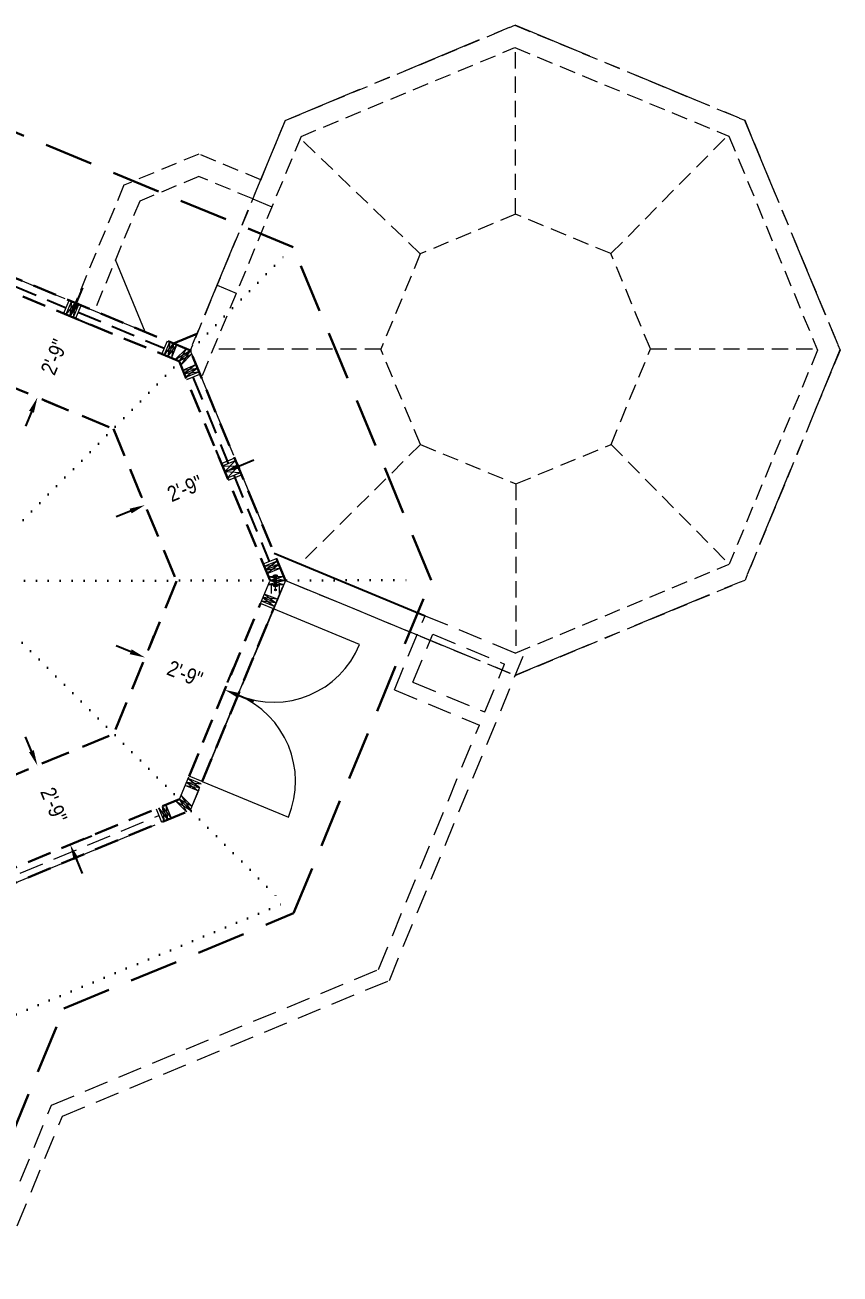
# Model space of a CAD drawing. Header units: inches. Extents: x 2775 to 14269, y 3393 to 7295.
# Drawn here: x 13954.2 to 14268.8, y 3621.9 to 4103.8 of the extents above; entities that cross this region are included whole.
import ezdxf

# ---------------------------------------------------------------- set-up
doc = ezdxf.new("R2010")
doc.units = ezdxf.units.IN
doc.header["$LTSCALE"] = 0.5
doc.header["$MEASUREMENT"] = 0
doc.header["$PDMODE"] = 1
for name, pattern in [('ACAD_ISO07W100', [3, 0, -3]), ('CENTER', [2, 1.25, -0.25, 0.25, -0.25]), ('HIDDEN', [0.375, 0.25, -0.125])]:
    doc.linetypes.add(name, pattern=pattern)
doc.layers.get('Defpoints').update_dxf_attribs({"linetype": 'CONTINUOUS'})
for name, color, linetype, lineweight in [('BALCONY', 3, 'CONTINUOUS', 30), ('DOORS', 7, 'CONTINUOUS', 9), ('FOUNDATION', 7, 'CONTINUOUS', 30), ('GRID', 1, 'CENTER', 20), ('LITE COVE', 7, 'HIDDEN', 30), ('ROOF BEAMS', 3, 'HIDDEN', 30), ('ROOFLINE', 7, 'HIDDEN', 30), ('WALL FRAMING', 7, 'CONTINUOUS', 9), ('WALLS', 7, 'HIDDEN', 9), ('WINDOWS', 5, 'HIDDEN', 9)]:
    doc.layers.add(name, color=color, linetype=linetype, lineweight=lineweight)
doc.layers.add('Dim', color=2, linetype='CONTINUOUS')
doc.styles.add('ARCHENT', font='technical.ttf', dxfattribs={"height": 6})
doc.dimstyles.new('ARCHENTLTD', dxfattribs={"dimtxt": 12, "dimasz": 6, "dimexe": 9, "dimexo": 3, "dimgap": 1, "dimtad": 0, "dimdec": 4, "dimzin": 1, "dimdsep": 46, "dimlunit": 4, "dimtxsty": 'ARCHENT', "dimcen": 6, "dimaunit": 1, "dimadec": 5, "dimazin": 0, "dimtfac": 1, "dimtdec": 4, "dimtofl": 0, "dimtmove": 0, "dimatfit": 3, "dimfxl": 1, "dimfrac": 2, "dimtolj": 1, "dimtzin": 0, "dimarcsym": 0})

# ---------------------------------------------------------------- blocks, each defined once
blk = doc.blocks.new('*D46')
at = {"layer": 'Defpoints', "color": 0, "linetype": 'Continuous', "ltscale": 2.5}
for p in [(13958.97, 3818.07), (13971.63, 3787.57), (13971.63, 3787.57)]:
    blk.add_point(p, dxfattribs=at)
at = {"layer": 'Dim', "color": 0, "linetype": 'Continuous', "lineweight": -2, "ltscale": 2.5}
for p, q in [((13956.67, 3823.61), (13954.37, 3829.16)), ((13961.75, 3819.22), (13967.29, 3821.52)), ((13974.4, 3788.72), (13979.95, 3791.02)), ((13973.93, 3782.03), (13976.23, 3776.49))]:
    blk.add_line(p, q, dxfattribs=at)
at = {"layer": 'Dim', "color": 0, "linetype": 'Continuous', "ltscale": 2.5}
for points in [[(13957.6, 3824), (13955.75, 3823.23), (13958.97, 3818.07)], [(13974.86, 3782.41), (13973.01, 3781.65), (13971.63, 3787.57)]]:
    blk.add_solid(points, dxfattribs=at)
at = {"layer": 'Dim', "color": 0, "linetype": 'Continuous', "ltscale": 2.5, "insert": (13965.3, 3802.82), "char_height": 6, "attachment_point": 5, "rotation": 292.5409, "style": 'ARCHENT'}
blk.add_mtext('\\A1;2\'-9"', dxfattribs=at)
blk = doc.blocks.new('*D47')
at = {"layer": 'Defpoints', "color": 0, "linetype": 'Continuous', "ltscale": 2.5}
for p in [(14000.56, 3859.72), (14000.56, 3859.72), (14031.29, 3847.29)]:
    blk.add_point(p, dxfattribs=at)
at = {"layer": 'Dim', "color": 0, "linetype": 'Continuous', "lineweight": -2, "ltscale": 2.5}
for p, q in [((14001.69, 3862.5), (14003.94, 3868.06)), ((13995, 3861.97), (13989.44, 3864.22)), ((14032.42, 3850.07), (14034.66, 3855.63)), ((14036.85, 3845.04), (14042.41, 3842.79))]:
    blk.add_line(p, q, dxfattribs=at)
at = {"layer": 'Dim', "color": 0, "linetype": 'Continuous', "ltscale": 2.5}
for points in [[(13995.37, 3862.89), (13994.62, 3861.04), (14000.56, 3859.72)], [(14037.23, 3845.96), (14036.48, 3844.11), (14031.29, 3847.29)]]:
    blk.add_solid(points, dxfattribs=at)
at = {"layer": 'Dim', "color": 0, "linetype": 'Continuous', "ltscale": 2.5, "insert": (14015.93, 3853.5), "char_height": 6, "attachment_point": 5, "rotation": 337.9777, "style": 'ARCHENT'}
blk.add_mtext('\\A1;2\'-9"', dxfattribs=at)
blk = doc.blocks.new('*D48')
at = {"layer": 'Defpoints', "color": 0, "linetype": 'Continuous', "ltscale": 2.5}
for p in [(14031.39, 3931.38), (14031.39, 3931.38), (14000.51, 3918.57)]:
    blk.add_point(p, dxfattribs=at)
at = {"layer": 'Dim', "color": 0, "linetype": 'Continuous', "lineweight": -2, "ltscale": 2.5}
for p, q in [((14030.24, 3934.15), (14027.94, 3939.7)), ((14036.93, 3933.68), (14042.48, 3935.98)), ((13999.36, 3921.34), (13997.06, 3926.88)), ((13994.97, 3916.27), (13989.43, 3913.97))]:
    blk.add_line(p, q, dxfattribs=at)
at = {"layer": 'Dim', "color": 0, "linetype": 'Continuous', "ltscale": 2.5}
for points in [[(14036.55, 3934.61), (14037.32, 3932.76), (14031.39, 3931.38)], [(13994.59, 3917.19), (13995.36, 3915.34), (14000.51, 3918.57)]]:
    blk.add_solid(points, dxfattribs=at)
at = {"layer": 'Dim', "color": 0, "linetype": 'Continuous', "ltscale": 2.5, "insert": (14015.95, 3924.98), "char_height": 6, "attachment_point": 5, "rotation": 22.5414, "style": 'ARCHENT'}
blk.add_mtext('\\A1;2\'-9"', dxfattribs=at)
blk = doc.blocks.new('*D49')
at = {"layer": 'Defpoints', "color": 0, "linetype": 'Continuous', "ltscale": 2.5}
for p in [(13971.89, 3991.31), (13971.89, 3991.31), (13958.99, 3960.09)]:
    blk.add_point(p, dxfattribs=at)
at = {"layer": 'Dim', "color": 0, "linetype": 'Continuous', "lineweight": -2, "ltscale": 2.5}
for p, q in [((13974.18, 3996.86), (13976.48, 4002.4)), ((13974.66, 3990.17), (13980.21, 3987.88)), ((13961.76, 3958.95), (13967.3, 3956.65)), ((13956.69, 3954.55), (13954.4, 3949))]:
    blk.add_line(p, q, dxfattribs=at)
at = {"layer": 'Dim', "color": 0, "linetype": 'Continuous', "ltscale": 2.5}
for points in [[(13973.26, 3997.24), (13975.11, 3996.48), (13971.89, 3991.31)], [(13955.77, 3954.93), (13957.62, 3954.17), (13958.99, 3960.09)]]:
    blk.add_solid(points, dxfattribs=at)
at = {"layer": 'Dim', "color": 0, "linetype": 'Continuous', "ltscale": 2.5, "insert": (13965.44, 3975.7), "char_height": 6, "attachment_point": 5, "rotation": 67.5409, "style": 'ARCHENT'}
blk.add_mtext('\\A1;2\'-9"', dxfattribs=at)

msp = doc.modelspace()

# ---------------------------------------------------------------- linework, layer by layer
at = {"layer": 'BALCONY', "linetype": 'Continuous', "lineweight": 25, "ltscale": 75}
msp.add_line((14050.39127, 3899.95553), (14108.61447, 3875.8874), dxfattribs=at)
at = {"layer": 'BALCONY', "linetype": 'HIDDEN', "lineweight": 20, "ltscale": 75}
for p, q in [((14096.77174, 3847.23866), (14108.61447, 3875.8874)), ((14108.61447, 3875.8874), (14146.50473, 3860.22443)), ((14103.95571, 3850.22037), (14111.59618, 3868.70343)), ((14111.59618, 3868.70343), (14139.32076, 3857.24272)), ((14094.82488, 3735.20579), (14146.50473, 3860.22443)), ((14131.68029, 3838.75967), (14139.32076, 3857.24272)), ((14103.95571, 3850.22037), (14131.68029, 3838.75967)), ((14096.77174, 3847.23866), (14129.57916, 3833.67683)), ((14090.61236, 3739.4123), (14129.57916, 3833.67683)), ((13964.4532, 3687.04987), (14090.61236, 3739.4123)), ((13968.66573, 3682.84336), (14094.82488, 3735.20579)), ((13941.56299, 3631.6762), (13964.4532, 3687.04987)), ((13945.77515, 3627.46879), (13968.66573, 3682.84336))]:
    msp.add_line(p, q, dxfattribs=at)
at = {"layer": 'DOORS', "lineweight": 20, "ltscale": 75}
msp.add_line((14022.6034, 3811.95898), (14050.1095, 3878.49665), dxfattribs=at)
at = {"layer": 'DOORS', "ltscale": 75}
for p, q in [((14083.36703, 3864.74827), (14050.1095, 3878.49665)), ((14022.6034, 3811.95898), (14055.88353, 3798.20126))]:
    msp.add_line(p, q, dxfattribs=at)
at = {"layer": 'DOORS', "lineweight": 9, "ltscale": 75}
for centre, radius, start, end in [((14050.1095, 3878.49665), 35.98724, 247.5402223, 337.5402223), ((14022.6034, 3811.95898), 36.01169, 337.5402223, 67.5402223)]:
    msp.add_arc(centre, radius, start, end, dxfattribs=at)
at = {"layer": 'FOUNDATION', "lineweight": 20, "ltscale": 50}
for p, q in [((14042.11662, 4036.69166), (14049.50984, 4033.63547)), ((14028.36377, 4003.42217), (14035.75699, 4000.36598))]:
    msp.add_line(p, q, dxfattribs=at)
at = {"layer": 'FOUNDATION', "lineweight": 20, "ltscale": 150}
msp.add_line((14000.58791, 3985.40893), (13989.08762, 4013.11711), dxfattribs=at)
at = {"layer": 'FOUNDATION', "ltscale": 150}
msp.add_line((14020.5019, 3984.57009), (14011.45307, 3980.92723), dxfattribs=at)
at = {"layer": 'FOUNDATION', "linetype": 'HIDDEN', "lineweight": 20, "ltscale": 75}
msp.add_line((14054.73714, 3889.48485), (14143.44854, 3852.83121), dxfattribs=at)
at = {"layer": 'GRID', "ltscale": 50}
for p, q in [((14054.56668, 4066.97614), (14143.23443, 4103.77774)), ((14143.23443, 4103.77774), (14231.95467, 4067.10283)), ((14054.56668, 4066.97614), (14017.89177, 3978.25591)), ((14231.95467, 4067.10283), (14268.75626, 3978.43507)), ((13929.17153, 4014.93082), (14017.89177, 3978.25591)), ((14017.89177, 3978.25591), (14054.69336, 3889.58815)), ((14268.75626, 3978.43507), (14232.08135, 3889.71484)), ((14054.73714, 3889.48485), (14018.01845, 3800.86792)), ((14054.73714, 3889.48485), (14143.4136, 3852.91324)), ((14143.4136, 3852.91324), (14232.08135, 3889.71484)), ((13929.3507, 3764.06632), (14018.01845, 3800.86792))]:
    msp.add_line(p, q, dxfattribs=at)
at = {"layer": 'LITE COVE', "color": 7, "linetype": 'ACAD_ISO07W100', "lineweight": 30, "ltscale": 3}
for p, q in [((13946.98361, 3906.25319), (14053.83809, 4014.25392)), ((13953.9855, 3889.28493), (14105.5823, 3889.58728)), ((13946.60179, 3871.96489), (14054.00189, 3764.91537))]:
    msp.add_line(p, q, dxfattribs=at)
at = {"layer": 'LITE COVE', "ltscale": 90}
for p, q in [((13929.45045, 3972.30192), (13988.31097, 3947.97033)), ((13988.31097, 3947.97033), (14012.72661, 3889.14463)), ((14012.72661, 3889.14463), (13988.39502, 3830.28411)), ((13929.56932, 3805.86847), (13988.39502, 3830.28411))]:
    msp.add_line(p, q, dxfattribs=at)
at = {"layer": 'LITE COVE', "linetype": 'ACAD_ISO07W100', "lineweight": 30, "ltscale": 3}
msp.add_line((13929.57755, 3713.27298), (14054.00189, 3764.91537), dxfattribs=at)
at = {"layer": 'ROOF BEAMS', "ltscale": 75}
for p, q in [((14018.12954, 3978.15762), (13929.21783, 4014.91168)), ((14013.9503, 3973.93382), (13929.22738, 4008.95634)), ((14054.73714, 3889.48485), (14017.99077, 3978.01737)), ((14048.78709, 3889.47304), (14013.79563, 3973.77751)), ((14017.51554, 3814.02753), (14045.06483, 3880.54703)), ((14022.6035, 3811.95911), (14050.1095, 3878.49665)), ((13929.38006, 3770.03343), (14013.76671, 3805.05815)), ((13929.37999, 3764.07848), (14017.98182, 3800.85272))]:
    msp.add_line(p, q, dxfattribs=at)
at = {"layer": 'ROOFLINE', "linetype": 'HIDDEN', "ltscale": 150}
for p, q in [((14057.66217, 4018.0835), (13929.13134, 4071.2152)), ((14110.99461, 3889.59035), (14057.66217, 4018.0835)), ((14057.83064, 3761.09093), (14110.99461, 3889.59035)), ((13969.20801, 3724.30806), (14057.83064, 3761.09093)), ((13927.00611, 3621.91027), (13969.20801, 3724.30806))]:
    msp.add_line(p, q, dxfattribs=at)
at = {"layer": 'WALL FRAMING', "ltscale": 75}
for p, q in [((13970.01472, 3991.9932), (13972.15554, 3997.0902)), ((13971.43053, 3991.51052), (13973.56659, 3996.51133)), ((13972.79159, 3990.85752), (13974.92147, 3995.92847)), ((14007.94828, 3976.43328), (14010.07816, 3981.50424)), ((14009.33125, 3975.85241), (14011.46113, 3980.92337)), ((14010.71421, 3975.27155), (14012.84409, 3980.3425)), ((14015.08561, 3970.66957), (14020.17737, 3972.74923)), ((14015.66065, 3969.28415), (14020.74454, 3971.36059)), ((14016.23568, 3967.89872), (14021.31171, 3969.97195)), ((14030.41967, 3933.72544), (14035.50618, 3935.80295)), ((14032.33646, 3929.10735), (14037.39675, 3931.17415)), ((14046.51536, 3894.93154), (14051.60711, 3897.01119)), ((14047.08252, 3893.5429), (14052.17428, 3895.62255)), ((14047.64969, 3892.15426), (14052.74145, 3894.23391)), ((14051.61747, 3882.20151), (14046.57384, 3884.2544)), ((14050.48649, 3879.42286), (14045.44286, 3881.47575)), ((14051.05198, 3880.81219), (14046.00835, 3882.86507)), ((14021.65349, 3809.64688), (14016.55707, 3811.72125)), ((14022.22647, 3811.03291), (14017.13951, 3813.10368)), ((14021.08043, 3808.26063), (14015.99158, 3810.33193))]:
    msp.add_line(p, q, dxfattribs=at)
at = {"layer": 'WALL FRAMING', "linetype": 'Continuous', "lineweight": 9, "ltscale": 150}
for p, q in [((13970.05143, 3992.08061), (13973.56659, 3996.51133)), ((13972.15554, 3997.0902), (13971.43722, 3991.50776)), ((13971.43722, 3991.50776), (13974.92147, 3995.92847)), ((13973.56659, 3996.51133), (13972.82394, 3990.93452)), ((14007.94828, 3976.43328), (14011.45784, 3980.91555)), ((14010.07159, 3981.48859), (14009.33125, 3975.85241)), ((14009.33125, 3975.85241), (14012.84409, 3980.3425)), ((14011.45784, 3980.91555), (14010.71421, 3975.27155)), ((14012.18484, 3974.66362), (14017.89177, 3978.25591)), ((14016.39132, 3978.87616), (14013.68528, 3974.04338)), ((14013.68528, 3974.04338), (14018.51417, 3976.75636)), ((14017.89177, 3978.25591), (14014.30768, 3972.54383)), ((14015.08561, 3970.66957), (14020.74454, 3971.36059)), ((14020.17737, 3972.74923), (14015.66065, 3969.28415)), ((14020.74454, 3971.36059), (14016.23568, 3967.89872)), ((14015.66065, 3969.28415), (14021.31171, 3969.97195))]:
    msp.add_line(p, q, dxfattribs=at)
at = {"layer": 'WALL FRAMING', "ltscale": 150}
for p, q in [((14012.18484, 3974.66362), (14016.39132, 3978.87616)), ((14013.68528, 3974.04338), (14017.89177, 3978.25591)), ((14014.30768, 3972.54383), (14018.51417, 3976.75636)), ((14048.16501, 3890.97181), (14054.11506, 3890.98362)), ((14048.78709, 3889.47304), (14054.73714, 3889.48485)), ((14048.13981, 3887.97176), (14054.03001, 3887.98344)), ((14012.30855, 3804.45294), (14016.5191, 3800.24562)), ((14013.8079, 3805.07525), (14018.01845, 3800.86792)), ((14014.42906, 3806.57508), (14018.6388, 3802.36856))]:
    msp.add_line(p, q, dxfattribs=at)
at = {"layer": 'WALL FRAMING', "lineweight": 20, "ltscale": 150}
msp.add_line((14050.13117, 3891.52325), (14051.63117, 3891.5445), dxfattribs=at)
at = {"layer": 'WALL FRAMING', "lineweight": 9, "ltscale": 150}
for p, q in [((14050.13117, 3891.0232), (14050.13117, 3891.52325)), ((14050.50617, 3887.76138), (14050.50617, 3891.65393)), ((14050.50617, 3891.65393), (14051.25617, 3891.65393)), ((14050.88117, 3885.8458), (14050.88117, 3891.53387)), ((14051.25613, 3887.76138), (14051.25613, 3891.53919)), ((14051.25613, 3887.76138), (14051.25613, 3891.53919)), ((14051.25617, 3887.76138), (14051.25617, 3891.65393)), ((14051.63117, 3891.04445), (14051.63117, 3891.5445)), ((14049.31867, 3884.44852), (14049.31867, 3888.01138)), ((14049.31867, 3887.76138), (14052.44367, 3887.76138)), ((14050.07867, 3887.77678), (14050.07867, 3887.26138)), ((14050.07867, 3887.26138), (14051.68368, 3887.26138)), ((14050.45363, 3887.7667), (14052.05864, 3887.7667)), ((14051.68368, 3887.77678), (14051.68368, 3887.26138)), ((14052.44367, 3884.44852), (14052.44367, 3888.05566))]:
    msp.add_line(p, q, dxfattribs=at)
at = {"layer": 'WALL FRAMING', "ltscale": 50}
for p, q in [((14007.14154, 3802.29466), (14009.24826, 3797.21413)), ((14008.52714, 3802.86922), (14010.63386, 3797.78869)), ((14005.75595, 3801.7201), (14007.86266, 3796.63957))]:
    msp.add_line(p, q, dxfattribs=at)
at = {"layer": 'WALL FRAMING', "lineweight": 9, "ltscale": 150}
msp.add_circle((14050.88117, 3885.8458), 0.3125, dxfattribs=at)
at = {"layer": 'WALLS', "ltscale": 50}
for p, q in [((14054.60162, 4066.89411), (14143.26937, 4103.69571)), ((14143.26937, 4103.69571), (14231.98961, 4067.0208)), ((14060.72892, 4060.77555), (14143.27556, 4095.03657)), ((14143.27556, 4095.03657), (14225.87105, 4060.89349)), ((14143.5667, 4030.77487), (14143.52087, 4094.93517)), ((14231.98961, 4067.0208), (14268.79121, 3978.35304)), ((14054.60162, 4066.89411), (14017.92671, 3978.17388)), ((14060.72892, 4060.77555), (14022.26374, 3967.72447)), ((14106.78401, 4015.5082), (14060.42092, 4060.03047)), ((14180.37137, 4015.56024), (14225.3929, 4061.09114)), ((14225.87105, 4060.89349), (14260.13207, 3978.34686)), ((14021.25326, 4053.97267), (13992.0392, 4041.84736)), ((14045.17281, 4044.08488), (14021.25326, 4053.97267)), ((14021.25944, 4045.31354), (13998.49033, 4035.86321)), ((14042.11662, 4036.69166), (14021.25944, 4045.31354)), ((13992.26831, 4041.75265), (13973.56659, 3996.51133)), ((13998.49033, 4035.86321), (13980.95981, 3993.45515)), ((14143.56743, 4030.77414), (14106.78526, 4015.50768)), ((14180.37137, 4015.56024), (14143.56743, 4030.77414)), ((14106.78526, 4015.50768), (14091.57135, 3978.70375)), ((14195.63782, 3978.77807), (14180.37137, 4015.56024)), ((14091.57208, 3978.70448), (14026.7835, 3978.65821)), ((14106.83811, 3941.92231), (14091.57165, 3978.70448)), ((14180.42392, 3941.97413), (14195.63782, 3978.77807)), ((14195.63709, 3978.7788), (14259.93373, 3978.82472)), ((14260.13207, 3978.34686), (14225.98899, 3895.75137)), ((14268.79121, 3978.35304), (14232.11629, 3889.63281)), ((14106.83796, 3941.92267), (14060.36872, 3895.83108)), ((14106.83781, 3941.92158), (14143.64175, 3926.70767)), ((14143.64175, 3926.70767), (14180.42392, 3941.97413)), ((14180.42305, 3941.97377), (14225.98899, 3895.75137)), ((14143.64175, 3926.70767), (14143.68917, 3861.59279)), ((14143.44235, 3861.49035), (14225.98899, 3895.75137)), ((14143.44854, 3852.83121), (14232.11629, 3889.63281))]:
    msp.add_line(p, q, dxfattribs=at)
at = {"layer": 'WALLS', "color": 4, "ltscale": 75}
for p, q in [((13969.09275, 3992.38045), (13971.23357, 3997.47745)), ((13975.87752, 3995.62364), (13971.25683, 3997.53372)), ((13973.71357, 3990.47027), (13975.84345, 3995.54123)), ((13973.74764, 3990.55268), (13969.1268, 3992.46283)), ((14007.02631, 3976.82053), (14009.15618, 3981.89148)), ((14016.61904, 3966.9751), (14021.68982, 3969.04619)), ((14030.03631, 3934.64905), (14035.12807, 3936.72871)), ((14032.33662, 3929.10696), (14030.41983, 3933.72505)), ((14031.35646, 3931.46845), (14036.44822, 3933.5481)), ((14037.42814, 3931.18718), (14035.51186, 3935.80406)), ((14032.71981, 3928.18373), (14037.77486, 3930.24839)), ((14046.13724, 3895.8573), (14051.229, 3897.93695)), ((14045.06587, 3880.54953), (14048.77432, 3889.50382)), ((14050.1095, 3878.49665), (14054.73714, 3889.48485)), ((14050.1095, 3878.49665), (14045.06587, 3880.54953)), ((14013.8079, 3805.07525), (14017.5165, 3814.02989)), ((14022.6035, 3811.95911), (14017.51654, 3814.02988)), ((14018.01845, 3800.86792), (14022.6034, 3811.95898))]:
    msp.add_line(p, q, dxfattribs=at)
at = {"layer": 'WALLS', "linetype": 'Continuous', "lineweight": 9, "ltscale": 150}
for p, q in [((14030.41983, 3933.72505), (14036.44822, 3933.5481)), ((14035.50618, 3935.80295), (14031.35646, 3931.46845)), ((14036.44822, 3933.5481), (14032.33638, 3929.10753)), ((14031.35646, 3931.46845), (14037.42814, 3931.18718)), ((14046.51535, 3894.93154), (14052.17428, 3895.62255)), ((14051.60711, 3897.01119), (14047.09039, 3893.54611)), ((14047.09039, 3893.54611), (14052.74145, 3894.23391)), ((14052.17428, 3895.62255), (14047.66543, 3892.16069)), ((14054.73714, 3889.48485), (14048.13981, 3887.97176)), ((14048.16501, 3890.97181), (14054.73714, 3889.48485)), ((14054.11506, 3890.98362), (14048.78709, 3889.47304)), ((14048.78709, 3889.47304), (14054.03001, 3887.98344)), ((14046.59079, 3884.2475), (14051.05198, 3880.81219)), ((14051.05198, 3880.81219), (14045.44286, 3881.47575)), ((14051.61747, 3882.20151), (14046.01683, 3882.86162)), ((14046.01683, 3882.86162), (14050.48649, 3879.42286)), ((14016.57402, 3811.71435), (14021.08896, 3808.25991)), ((14016.57402, 3811.71435), (14022.22641, 3811.03277)), ((14017.13855, 3813.10131), (14021.65349, 3809.64688)), ((14015.99158, 3810.33193), (14021.65349, 3809.64688)), ((14007.14154, 3802.29466), (14007.86266, 3796.63957)), ((14007.14154, 3802.29466), (14010.62894, 3797.80055)), ((14008.52714, 3802.86922), (14009.24353, 3797.22553)), ((14012.30855, 3804.45294), (14018.01845, 3800.86792)), ((14013.8079, 3805.07525), (14018.6388, 3802.36856)), ((14013.8079, 3805.07525), (14016.5191, 3800.24562)), ((14014.42906, 3806.57508), (14018.01845, 3800.86792)), ((14005.7514, 3801.73104), (14009.24353, 3797.22553))]:
    msp.add_line(p, q, dxfattribs=at)
at = {"layer": 'WALLS', "color": 4, "ltscale": 50}
msp.add_line((14004.83221, 3801.33706), (14006.93893, 3796.25653), dxfattribs=at)
at = {"layer": 'WINDOWS', "lineweight": 25, "ltscale": 75}
for p, q in [((13936.86751, 4008.6193), (13970.05807, 3994.67875)), ((13974.77853, 3993.00579), (14007.9697, 3979.06498)), ((14019.0163, 3967.95372), (14032.62811, 3934.62699)), ((14034.78302, 3930.10616), (14048.39509, 3896.77882))]:
    msp.add_line(p, q, dxfattribs=at)
at = {"layer": 'WINDOWS', "ltscale": 75}
msp.add_line((13939.37686, 3771.21797), (14005.88557, 3798.7968), dxfattribs=at)

# ---------------------------------------------------------------- dimensions: what is measured, and where the dimension line sits
at = {"layer": 'Dim', "color": 3, "linetype": 'Continuous', "ltscale": 2.5}
for p1, p2, picture, middle in [((13958.98627, 3960.09249), (13971.89224, 3991.31331), '*D49', (13965.43926, 3975.7029)), ((14000.51473, 3918.56727), (14031.39186, 3931.38315), '*D48', (14015.9533, 3924.97521)), ((14031.29019, 3847.28728), (14000.56164, 3859.71635), '*D47', (14015.92591, 3853.50181)), ((13958.97426, 3818.073), (13971.63413, 3787.571), '*D46', (13965.30419, 3802.822))]:
    dim = msp.add_aligned_dim(p1=p1, p2=p2, distance=0, text='2\'-9"', dimstyle='ARCHENTLTD', dxfattribs=at)
    dim.commit()
    dim.dimension.update_dxf_attribs({"geometry": picture, "text_midpoint": middle})

doc.saveas('drawing.dxf')
